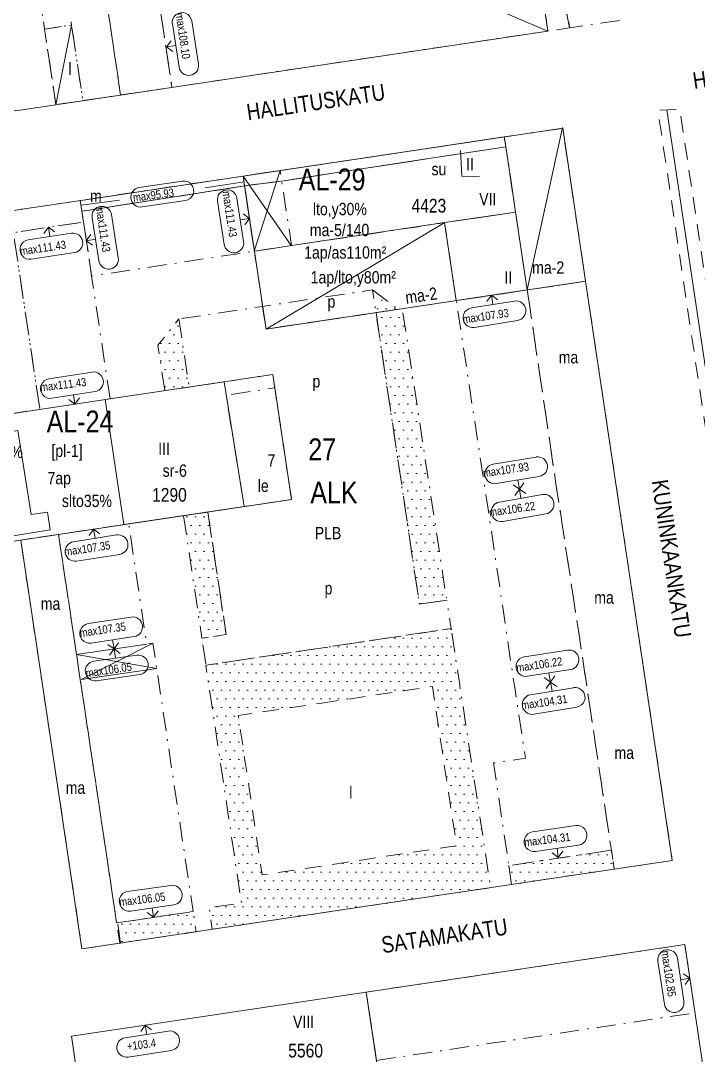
# Model space of a CAD drawing. Header units: metres. Extents: x 24485995 to 24488038, y 6819999 to 6822001.
# Drawn here: x 24486985.6 to 24487109.7, y 6820655.4 to 6820844.9 of the extents above; entities that cross this region are included whole.
import ezdxf

# ---------------------------------------------------------------- set-up
doc = ezdxf.new("R2010")
doc.units = ezdxf.units.M
for name, pattern in [('k10040', [10.3, 3.5, -1.5, 0.3, -1.5, 3.5]), ('k10050', [8, 3, -2, 3]), ('K10271', [0]), ('K10430', [0]), ('Osoitus_AK', [0])]:
    doc.linetypes.add(name, pattern=pattern)
for name, color, linetype, lineweight in [('AK_AsemakaavaTeksti_Kadun_puistonnimi', 7, 'Continuous', 0), ('AK_AsemakaavaTeksti_Korttelinumero', 7, 'Continuous', 0), ('AK_Kaavamerkinta_Kayttotarkoitusalue', 7, 'Continuous', 0), ('AK_KayttotarkoitusViiva', 7, 'Continuous', 0), ('AK_LiikennointiTeksti_Autopaikkamerkinta', 7, 'Continuous', 0), ('AK_LiikennointiTeksti_Autopaikkamerkinta_m2', 7, 'Continuous', 0), ('AK_MuuAsemakaavaTeksti_Alueenosan_kayttotarkoitus', 7, 'Continuous', 0), ('AK_MuuAsemakaavaTeksti_Erityismaarays', 7, 'Continuous', 0), ('AK_MuuAsemakaavaViiva_alueenosan_raja', 7, 'Continuous', 0), ('AK_MuuAsemakaavaViiva_Merkinnan_Kohdistusnuoli', 7, 'Continuous', 0), ('AK_MuuAsemakaavaViiva_Ohj_alueenosan_raja', 7, 'Continuous', 0), ('AK_Poistettava_merkintä', 7, 'Continuous', 0), ('AK_RakennusalaTeksti_Kerrosala_tai_luku', 7, 'Continuous', 0), ('AK_RakennusalaTeksti_Rakennusoikeus', 7, 'Continuous', 0), ('AK_RakennusalaViiva_Maanalaisen_tilan_viiva', 7, 'Continuous', 0), ('AK_RakennusalaViiva_Rakennusalan_raja__I_', 7, 'Continuous', 0), ('AK_RakentaminenTeksti_Korkeusmerkinta', 7, 'Continuous', 0), ('AK_RakentaminenTeksti_Korkeusmerkinta_ja_soikio', 7, 'Continuous', 0), ('AK_RakentaminenTeksti_Korkeusmerkinta_ja_soikio_ja_nuoli', 7, 'Continuous', 0), ('AK_RakentaminenViiva_Kulkuaukko', 7, 'Continuous', 0), ('AK_Tontti_Sitova', 7, 'Continuous', 0), ('AK_Tonttinumero', 7, 'Continuous', 0), ('AK_YmparistoAlue_Istutettava_alue', 7, 'Continuous', 0), ('AK_YmparistoViiva_Istutettava_puurivi', 7, 'Continuous', 0)]:
    doc.layers.add(name, color=color, linetype=linetype, lineweight=lineweight)
doc.styles.add('ArialNarrow', font='ARIALN.TTF')

# ---------------------------------------------------------------- blocks, each defined once
blk = doc.blocks.new('KORKE4')
at = {"layer": 'AK_RakentaminenTeksti_Korkeusmerkinta_ja_soikio_ja_nuoli', "color": 7, "linetype": 'Continuous', "lineweight": 13}
for p, q in [((4, 1.8), (-4, 1.8)), ((-4, -1.8), (4, -1.8)), ((0, -1.8), (0, -3.5)), ((0, -3.5), (-1, -2.5)), ((0, -3.5), (1, -2.5))]:
    blk.add_line(p, q, dxfattribs=at)
for centre, start, end in [((-4, 0), 90, 270), ((4, 0), 270, 90)]:
    blk.add_arc(centre, 1.8, start, end, dxfattribs=at)
blk = doc.blocks.new('AKP43')
at = {"layer": 'AK_RakentaminenTeksti_Korkeusmerkinta_ja_soikio', "color": 7, "linetype": 'Continuous', "lineweight": 13}
for p, q in [((4, 1.8), (-4, 1.8)), ((-4, -1.8), (4, -1.8))]:
    blk.add_line(p, q, dxfattribs=at)
for centre, start, end in [((-4, 0), 90, 270), ((4, 0), 270, 90)]:
    blk.add_arc(centre, 1.8, start, end, dxfattribs=at)

msp = doc.modelspace()

# ---------------------------------------------------------------- hatches: boundary and pattern name
at = {"layer": 'AK_YmparistoAlue_Istutettava_alue', "linetype": 'Continuous', "lineweight": 0}
h = msp.add_hatch(dxfattribs=at)
h.set_pattern_fill('DOTS', style=0)
h.paths.add_polyline_path([(24487054.75, 6820792.06), (24487050.69, 6820791.45), (24487050.06, 6820795.61)], flags=0)
h = msp.add_hatch(dxfattribs=at)
h.set_pattern_fill('DOTS', style=0)
h.paths.add_polyline_path([(24487054.75, 6820792.06), (24487050.69, 6820791.45), (24487055.98, 6820755.94), (24487058.65, 6820738.04), (24487058.67, 6820738.05), (24487062.74, 6820738.66), (24487063.66, 6820738.79), (24487060.92, 6820756.7), (24487055.51, 6820792.14), (24487055.51, 6820792.17)], flags=0)
h = msp.add_hatch(dxfattribs=at)
h.set_pattern_fill('DOTS', style=0)
h.paths.add_polyline_path([(24487016.45, 6820777.83), (24487015.22, 6820786.02), (24487014.58, 6820790.3), (24487010.75, 6820785.48), (24487012, 6820777.17)], flags=0)
h = msp.add_hatch(dxfattribs=at)
h.set_pattern_fill('DOTS', style=0)
h.paths.add_polyline_path([(24487019.88, 6820754.93), (24487023.24, 6820732.48), (24487018.79, 6820731.81), (24487017.48, 6820740.58), (24487015.43, 6820754.26)], flags=0)
h = msp.add_hatch(dxfattribs=at)
h.set_pattern_fill('DOTS', style=0)
h.paths.add_polyline_path([(24487071.69, 6820686.14), (24487065.46, 6820693.81), (24487061.01, 6820722.97), (24487025.46, 6820717.65), (24487019.53, 6820726.87), (24487023.98, 6820727.54), (24487039.31, 6820729.83), (24487059.5, 6820732.85), (24487064.45, 6820733.59), (24487065.96, 6820723.71), (24487070.41, 6820694.55)], flags=0)
h = msp.add_hatch(dxfattribs=at)
h.set_pattern_fill('DOTS', style=0)
h.paths.add_polyline_path([(24487071.69, 6820686.14), (24487046.42, 6820682.36), (24487026.63, 6820679.4), (24487020.7, 6820678.51), (24487020.14, 6820682.22), (24487020.11, 6820682.47), (24487026.04, 6820683.35), (24487025.37, 6820687.8), (24487019.53, 6820726.87), (24487025.46, 6820717.65), (24487029.82, 6820688.47), (24487065.46, 6820693.81)], flags=0)
h = msp.add_hatch(dxfattribs=at)
h.set_pattern_fill('DOTS', style=0)
h.paths.add_polyline_path([(24487090.28, 6820692.47), (24487093.81, 6820692.99), (24487094.33, 6820689.53), (24487075.54, 6820686.72), (24487075.02, 6820690.18), (24487080.86, 6820691.06)], flags=0)
h = msp.add_hatch(dxfattribs=at)
h.set_pattern_fill('DOTS', style=0)
h.paths.add_polyline_path([(24487003.89, 6820676), (24487017.58, 6820678.05), (24487017.73, 6820678.07), (24487017.18, 6820681.78), (24487016.82, 6820681.72), (24487003.33, 6820679.71)], flags=0)

# ---------------------------------------------------------------- linework, layer by layer
at = {"layer": 'AK_KayttotarkoitusViiva', "linetype": 'Continuous', "lineweight": 20, "flags": 128}
for points in [[(24486964.16, 6820830.06), (24486984.63, 6820828.42), (24486992.04, 6820829.53), (24487082.19, 6820843.03), (24487079.92, 6820858.17), (24487074.39, 6820895.08)], [(24487026.34, 6820816.46), (24487084.89, 6820825.22), (24487089.08, 6820797.2)], [(24486982.18, 6820772.7), (24486976.74, 6820809.03), (24486996.64, 6820812.01), (24487026.34, 6820816.46)], [(24487089.08, 6820797.2), (24487030.54, 6820788.44), (24487026.34, 6820816.46)], [(24487089.08, 6820797.2), (24487094.39, 6820761.73), (24487099.69, 6820726.34), (24487104.96, 6820691.13), (24487046.42, 6820682.36), (24486996.82, 6820674.93), (24486988.9, 6820727.79), (24486985.61, 6820749.8)], [(24486985.61, 6820749.8), (24487035.21, 6820757.23), (24487031.78, 6820780.13), (24487003.57, 6820775.91), (24486982.18, 6820772.7)], [(24486985.61, 6820749.8), (24486976.44, 6820748.43), (24486973.51, 6820767.98), (24486976.36, 6820771.83), (24486982.18, 6820772.7)], [(24487048.91, 6820667), (24487048.91, 6820667), (24487107.26, 6820675.72), (24487111.72, 6820645.82)], [(24487048.91, 6820667), (24486994.88, 6820658.92)], [(24487053.35, 6820637.26), (24487048.91, 6820667)], [(24486994.88, 6820658.92), (24486999.32, 6820629.18)]]:
    msp.add_lwpolyline(points, dxfattribs=at)
at = {"layer": 'AK_MuuAsemakaavaViiva_alueenosan_raja', "linetype": 'k10040', "lineweight": 5, "flags": 128}
for points in [[(24486959.94, 6820858.17), (24486964.16, 6820830.06), (24486964.16, 6820830.06), (24486984.63, 6820828.42), (24486992.04, 6820829.53), (24486989.97, 6820843.37), (24486987.75, 6820858.17)], [(24486987.75, 6820858.17), (24486989.97, 6820843.37), (24486994.91, 6820844.11), (24486996.99, 6820830.27), (24487003.91, 6820831.31), (24486999.88, 6820858.17)], [(24486992.81, 6820858.17), (24486994.91, 6820844.11)], [(24486999.88, 6820858.17), (24487003.91, 6820831.31), (24487013.3, 6820832.71), (24487011.08, 6820847.55), (24487009.43, 6820858.16), (24487009.42, 6820858.18)], [(24487066.88, 6820858.17), (24487067.21, 6820855.95), (24487049.9, 6820853.36), (24487011.08, 6820847.55), (24487013.3, 6820832.71), (24487082.19, 6820843.03), (24487079.92, 6820858.17)], [(24487083.96, 6820858.17), (24487086.15, 6820843.61), (24487082.19, 6820843.03), (24487079.92, 6820858.17)], [(24487093.6, 6820858.17), (24487095.57, 6820844.99), (24487086.15, 6820843.61), (24487083.96, 6820858.17)], [(24486992.04, 6820829.53), (24486989.97, 6820843.37), (24486994.91, 6820844.11), (24486996.99, 6820830.27)], [(24486992.04, 6820829.53), (24486989.97, 6820843.37), (24486994.91, 6820844.11), (24486996.99, 6820830.27), (24486992.04, 6820829.53)], [(24487003.91, 6820831.31), (24486996.99, 6820830.27)], [(24487074.19, 6820823.62), (24487084.89, 6820825.22), (24487089.08, 6820797.2), (24487078.39, 6820795.6), (24487076.25, 6820809.87), (24487074.46, 6820821.82), (24487074.19, 6820823.62)], [(24487033.12, 6820817.47), (24487074.19, 6820823.62), (24487074.46, 6820821.82)], [(24487026.34, 6820816.46), (24487027.51, 6820808.69), (24487028.4, 6820802.71), (24487031.81, 6820803.22), (24487035.23, 6820803.73), (24487034.32, 6820809.64), (24487033.41, 6820815.55), (24487033.12, 6820817.47), (24487029.73, 6820816.97), (24487026.34, 6820816.46)], [(24486996.52, 6820811.99), (24486996.64, 6820812.01), (24486997.51, 6820812.14), (24487026.34, 6820816.46)], [(24487026.61, 6820814.66), (24487026.34, 6820816.46)], [(24486997.11, 6820808.04), (24486998.59, 6820798.15), (24486999.58, 6820798.3), (24487008.48, 6820799.66), (24487008.63, 6820799.68), (24487013.08, 6820800.36), (24487028.4, 6820802.71), (24487026.61, 6820814.66), (24486997.77, 6820810.16), (24486996.82, 6820810.01), (24486997.11, 6820808.04)], [(24486996.82, 6820810.01), (24486997.77, 6820810.16), (24487026.61, 6820814.66)], [(24487028.4, 6820802.71), (24487026.61, 6820814.66)], [(24486982.18, 6820772.7), (24486979.46, 6820790.87), (24486976.74, 6820809.03), (24486996.52, 6820811.99), (24486996.82, 6820810.01), (24486997.11, 6820808.04), (24486984.26, 6820806.11), (24486989.1, 6820773.74), (24486982.18, 6820772.7)], [(24487001.96, 6820775.67), (24486998.59, 6820798.15), (24486997.11, 6820808.04), (24486984.26, 6820806.11), (24486985.14, 6820800.18), (24486989.1, 6820773.74)], [(24487028.4, 6820802.71), (24487035.23, 6820803.73), (24487063.26, 6820807.93), (24487065.4, 6820793.65), (24487055.51, 6820792.17), (24487054.75, 6820792.06), (24487050.69, 6820791.45), (24487030.54, 6820788.44), (24487028.4, 6820802.71)], [(24487078.39, 6820795.6), (24487081.03, 6820777.86), (24487083.66, 6820760.12), (24487086.36, 6820742.44), (24487089.06, 6820724.75), (24487091.44, 6820708.87), (24487093.81, 6820692.99), (24487094.33, 6820689.53), (24487104.96, 6820691.13), (24487099.69, 6820726.34), (24487094.39, 6820761.73), (24487089.08, 6820797.2), (24487078.39, 6820795.6)], [(24487029.92, 6820792.59), (24487030.54, 6820788.44), (24487050.69, 6820791.45), (24487050.06, 6820795.61), (24487039.99, 6820794.1), (24487029.92, 6820792.59)], [(24487050.06, 6820795.61), (24487054.75, 6820792.06)], [(24487090.28, 6820692.47), (24487093.81, 6820692.99), (24487089.06, 6820724.75), (24487083.66, 6820760.12), (24487078.39, 6820795.6), (24487065.4, 6820793.65), (24487070.81, 6820758.21), (24487076.1, 6820722.81), (24487078.05, 6820709.85), (24487074.69, 6820709.34), (24487072.21, 6820708.97), (24487075.02, 6820690.18), (24487080.86, 6820691.06), (24487090.28, 6820692.47)], [(24487078.39, 6820795.6), (24487065.4, 6820793.65)], [(24487014.58, 6820790.3), (24487016.45, 6820777.83), (24487022.85, 6820778.79), (24487031.78, 6820780.13), (24487035.21, 6820757.23), (24487026.5, 6820755.92), (24487019.88, 6820754.93), (24487023.24, 6820732.48), (24487018.79, 6820731.81), (24487019.53, 6820726.87), (24487039.31, 6820729.83), (24487059.5, 6820732.85), (24487064.45, 6820733.59), (24487063.65, 6820738.79), (24487058.65, 6820738.04), (24487055.98, 6820755.95), (24487050.69, 6820791.45), (24487040.61, 6820789.95), (24487030.54, 6820788.44), (24487029.92, 6820792.59), (24487014.58, 6820790.3)], [(24487050.69, 6820791.45), (24487053.33, 6820773.7), (24487057.31, 6820747), (24487058.65, 6820738.04), (24487063.65, 6820738.79), (24487060.92, 6820756.7), (24487058.22, 6820774.42), (24487055.51, 6820792.17), (24487055.13, 6820792.12), (24487050.69, 6820791.45)], [(24487012, 6820777.17), (24487010.75, 6820785.48), (24487014.58, 6820790.3)], [(24487016.45, 6820777.83), (24487012, 6820777.17)], [(24487026.53, 6820755.93), (24487035.21, 6820757.23), (24487032.15, 6820777.66), (24487023.25, 6820776.33), (24487026.53, 6820755.93)], [(24487015.43, 6820754.26), (24487017.48, 6820740.58), (24487018.79, 6820731.81), (24487023.24, 6820732.48), (24487021.56, 6820743.71), (24487019.88, 6820754.93), (24487015.43, 6820754.26)], [(24487019.88, 6820754.93), (24487015.43, 6820754.26)], [(24487003.17, 6820679.68), (24487017.18, 6820681.77), (24487009.82, 6820730.92), (24487008.68, 6820730.75), (24487005.39, 6820752.76), (24486992.53, 6820750.84), (24487003.17, 6820679.68)], [(24486985.61, 6820749.8), (24486988.9, 6820727.79), (24486992.86, 6820701.36), (24486996.82, 6820674.93), (24487003.74, 6820675.97), (24487003.45, 6820677.91), (24487003.17, 6820679.68), (24487002.38, 6820685.07), (24486999.78, 6820702.4), (24486995.83, 6820728.82), (24486994.18, 6820739.83), (24486992.53, 6820750.84), (24486989.07, 6820750.32), (24486985.61, 6820749.8)], [(24486992.53, 6820750.84), (24486985.61, 6820749.8)], [(24487020.7, 6820678.51), (24487046.42, 6820682.36), (24487071.69, 6820686.14), (24487065.96, 6820723.71), (24487064.45, 6820733.59), (24487019.53, 6820726.87), (24487026.04, 6820683.35), (24487020.11, 6820682.47), (24487020.7, 6820678.51)], [(24486996.52, 6820724.26), (24486996.52, 6820724.26)], [(24487075.02, 6820690.18), (24487075.54, 6820686.72), (24487084.94, 6820688.13), (24487094.33, 6820689.53), (24487093.81, 6820692.99), (24487085.57, 6820691.76), (24487075.02, 6820690.18)], [(24487003.89, 6820675.99), (24487003.33, 6820679.7), (24487010.07, 6820680.71), (24487017.18, 6820681.77), (24487017.73, 6820678.07), (24487010.68, 6820677), (24487003.89, 6820675.99)], [(24487050.78, 6820654.49), (24487091.32, 6820660.55), (24487109.12, 6820663.21), (24487109.1, 6820663.35), (24487107.26, 6820675.72), (24487048.91, 6820667), (24487050.78, 6820654.49), (24487048.91, 6820667)]]:
    msp.add_lwpolyline(points, dxfattribs=at)
at = {"layer": 'AK_MuuAsemakaavaViiva_Merkinnan_Kohdistusnuoli', "linetype": 'Osoitus_AK', "lineweight": 5, "flags": 128}
for points in [[(24487069.64, 6820816.3), (24487066.42, 6820816.43), (24487066.16, 6820821.16)], [(24487019.37, 6820814.33), (24487026.51, 6820815.4)], [(24487003.72, 6820812.02), (24486996.65, 6820811.13)]]:
    msp.add_lwpolyline(points, dxfattribs=at)
at = {"layer": 'AK_MuuAsemakaavaViiva_Ohj_alueenosan_raja', "linetype": 'k10050', "lineweight": 5, "flags": 128}
for points in [[(24487121.53, 6820700.26), (24487121.42, 6820700.98), (24487110.71, 6820772.55), (24487104.56, 6820813.69), (24487104.52, 6820813.9), (24487102.34, 6820828.5), (24487106.35, 6820828.72), (24487108.47, 6820814.57), (24487108.5, 6820814.37), (24487114.67, 6820773.15), (24487125.31, 6820702.07), (24487125.49, 6820700.85), (24487121.53, 6820700.26)], [(24487040.79, 6820719.94), (24487061.01, 6820722.97), (24487065.46, 6820693.81), (24487045.16, 6820690.77), (24487029.82, 6820688.47), (24487025.46, 6820717.65), (24487040.79, 6820719.94)]]:
    msp.add_lwpolyline(points, dxfattribs=at)
at = {"layer": 'AK_Poistettava_merkintä', "linetype": 'k10040', "lineweight": 0, "flags": 128}
msp.add_lwpolyline([(24487003.89, 6820675.99), (24487003.74, 6820675.97)], dxfattribs=at)
at = {"layer": 'AK_RakennusalaViiva_Maanalaisen_tilan_viiva', "linetype": 'Continuous', "lineweight": 5, "flags": 128}
for points in [[(24487083.34, 6820858.17), (24487086.15, 6820843.61)], [(24487073.7, 6820846.58), (24487082.19, 6820843.03)], [(24487078.39, 6820795.61), (24487084.86, 6820825.37)], [(24487030.54, 6820788.44), (24487063.29, 6820807.93)]]:
    msp.add_lwpolyline(points, dxfattribs=at)
at = {"layer": 'AK_RakennusalaViiva_Rakennusalan_raja__I_', "linetype": 'K10271', "lineweight": 9, "flags": 128}
for points in [[(24487026.34, 6820816.46), (24487026.61, 6820814.66), (24487030.01, 6820815.11), (24487033.41, 6820815.55), (24487037.86, 6820816.23), (24487042.8, 6820816.98), (24487048.49, 6820817.85), (24487056.64, 6820819.1), (24487060.35, 6820819.66), (24487063.56, 6820820.15), (24487064.7, 6820820.33), (24487067.27, 6820820.72), (24487070.48, 6820821.21), (24487074.46, 6820821.82), (24487074.33, 6820822.72), (24487074.19, 6820823.62), (24487054.76, 6820820.71), (24487033.12, 6820817.47), (24487029.73, 6820816.97), (24487026.34, 6820816.46)], [(24487026.61, 6820814.66), (24487027.09, 6820811.45), (24487027.76, 6820807), (24487028.4, 6820802.71), (24487031.81, 6820803.22), (24487035.23, 6820803.73), (24487063.26, 6820807.93), (24487069.76, 6820808.9), (24487076.25, 6820809.87), (24487075.36, 6820815.85), (24487074.46, 6820821.82), (24487060.35, 6820819.66), (24487045.65, 6820817.42), (24487040.33, 6820816.6), (24487035.64, 6820815.89), (24487033.41, 6820815.55), (24487031.71, 6820815.33), (24487030.01, 6820815.11), (24487028.31, 6820814.89), (24487026.61, 6820814.66)], [(24486996.82, 6820810.01), (24486997.77, 6820810.16), (24487026.61, 6820814.66), (24487026.34, 6820816.46), (24486997.51, 6820812.14), (24486996.64, 6820812.01), (24486996.52, 6820811.99), (24486996.82, 6820810.01)], [(24487076.25, 6820809.87), (24487063.26, 6820807.93), (24487065.4, 6820793.65), (24487078.39, 6820795.6), (24487076.25, 6820809.87)], [(24487001.09, 6820775.54), (24487004.51, 6820752.63), (24487026.53, 6820755.93), (24487022.85, 6820778.79), (24487001.09, 6820775.54)], [(24486976.3, 6820749.31), (24486990.97, 6820751.69), (24486990.48, 6820754.92), (24486987.54, 6820754.46), (24486985.08, 6820769.84), (24486973.51, 6820767.98), (24486976.3, 6820749.31)], [(24487050.84, 6820654.04), (24487048.91, 6820667), (24486994.88, 6820658.92), (24486996.81, 6820645.97), (24487050.84, 6820654.04)]]:
    msp.add_lwpolyline(points, dxfattribs=at)
at = {"layer": 'AK_RakentaminenTeksti_Korkeusmerkinta_ja_soikio_ja_nuoli', "linetype": 'Continuous', "lineweight": 5, "flags": 128}
for points in [[(24487013.38, 6820844.33), (24487014.61, 6820836.43)], [(24487018.17, 6820836.98), (24487016.93, 6820844.89)], [(24487012.32, 6820840.11), (24487013.15, 6820841.26)], [(24487014, 6820840.38), (24487012.32, 6820840.11)], [(24487012.32, 6820840.11), (24487013.46, 6820839.28)], [(24487021.65, 6820811.84), (24487022.88, 6820803.94)], [(24487026.44, 6820804.49), (24487025.21, 6820812.4)], [(24486998.69, 6820808.84), (24486999.92, 6820800.94)], [(24487003.48, 6820801.49), (24487002.24, 6820809.4)], [(24487025.82, 6820808.44), (24487027.5, 6820808.7)], [(24487027.5, 6820808.7), (24487026.36, 6820809.54)], [(24487027.5, 6820808.7), (24487026.67, 6820807.56)], [(24486994.9, 6820806), (24486986.99, 6820804.79)], [(24486990.68, 6820807.08), (24486989.85, 6820805.94)], [(24486990.68, 6820807.08), (24486991.82, 6820806.24)], [(24486990.94, 6820805.4), (24486990.68, 6820807.08)], [(24486997.62, 6820804.63), (24486998.46, 6820805.77)], [(24486999.3, 6820804.89), (24486997.62, 6820804.63)], [(24486997.62, 6820804.63), (24486998.77, 6820803.79)], [(24486987.53, 6820801.23), (24486995.44, 6820802.44)], [(24487071.83, 6820794.62), (24487071.01, 6820793.47)], [(24487071.83, 6820794.62), (24487072.98, 6820793.79)], [(24487072.11, 6820792.94), (24487071.83, 6820794.62)], [(24487076.05, 6820793.58), (24487068.16, 6820792.3)], [(24487068.73, 6820788.75), (24487076.63, 6820790.03)], [(24486998.66, 6820780.56), (24486990.75, 6820779.32)], [(24486991.31, 6820775.76), (24486999.22, 6820777.01)], [(24486995.27, 6820776.38), (24486995.53, 6820774.7)], [(24486995.53, 6820774.7), (24486996.36, 6820775.85)], [(24486995.53, 6820774.7), (24486994.39, 6820775.54)], [(24487080.02, 6820765.01), (24487072.13, 6820763.69)], [(24487072.72, 6820760.14), (24487080.61, 6820761.46)], [(24487076.67, 6820760.8), (24487076.95, 6820759.12)], [(24487076.95, 6820759.12), (24487075.8, 6820759.94)], [(24487076.95, 6820759.12), (24487076.14, 6820757.96)], [(24487076.95, 6820759.12), (24487077.77, 6820760.27)], [(24487076.95, 6820759.12), (24487078.11, 6820758.31)], [(24487077.24, 6820757.45), (24487076.95, 6820759.12)], [(24487081.18, 6820758.14), (24487073.3, 6820756.76)], [(24487073.92, 6820753.21), (24487081.8, 6820754.59)], [(24486998.96, 6820751.8), (24486998.13, 6820750.66)], [(24486998.96, 6820751.8), (24487000.1, 6820750.96)], [(24486999.22, 6820750.12), (24486998.96, 6820751.8)], [(24487003.17, 6820750.74), (24486995.27, 6820749.5)], [(24486995.83, 6820745.94), (24487003.73, 6820747.18)], [(24487005.86, 6820735.69), (24486997.95, 6820734.49)], [(24486998.49, 6820730.93), (24487006.4, 6820732.13)], [(24487002.7, 6820729.85), (24487001.56, 6820730.69)], [(24487002.44, 6820731.53), (24487002.7, 6820729.85)], [(24487002.7, 6820729.85), (24487003.54, 6820730.99)], [(24487006.9, 6820728.72), (24486998.97, 6820727.6)], [(24487002.7, 6820729.85), (24487001.85, 6820728.72)], [(24487002.7, 6820729.85), (24487003.83, 6820729)], [(24487002.94, 6820728.16), (24487002.7, 6820729.85)], [(24487085.77, 6820729.64), (24487077.87, 6820728.41)], [(24486999.48, 6820724.04), (24487007.4, 6820725.16)], [(24487078.42, 6820724.85), (24487086.33, 6820726.08)], [(24487082.63, 6820723.79), (24487081.49, 6820724.62)], [(24487082.37, 6820725.47), (24487082.63, 6820723.79)], [(24487082.63, 6820723.79), (24487083.47, 6820724.93)], [(24487086.89, 6820722.76), (24487079, 6820721.45)], [(24487082.67, 6820723.79), (24487081.85, 6820722.64)], [(24487082.67, 6820723.79), (24487083.82, 6820722.96)], [(24487082.95, 6820722.11), (24487082.67, 6820723.79)], [(24487079.59, 6820717.9), (24487087.48, 6820719.21)], [(24487087.28, 6820697.5), (24487079.37, 6820696.34)], [(24487079.89, 6820692.78), (24487087.8, 6820693.94)], [(24487084.09, 6820691.68), (24487082.96, 6820692.52)], [(24487083.85, 6820693.36), (24487084.09, 6820691.68)], [(24487084.09, 6820691.68), (24487084.94, 6820692.81)], [(24487013.11, 6820686.55), (24487005.19, 6820685.41)], [(24487005.71, 6820681.85), (24487013.63, 6820682.99)], [(24487009.91, 6820680.74), (24487008.78, 6820681.58)], [(24487009.67, 6820682.42), (24487009.91, 6820680.74)], [(24487009.91, 6820680.74), (24487010.76, 6820681.87)], [(24487102.34, 6820672.7), (24487103.53, 6820664.79)], [(24487107.09, 6820665.33), (24487105.9, 6820673.24)], [(24487106.5, 6820669.28), (24487108.18, 6820669.54)], [(24487108.18, 6820669.54), (24487107.04, 6820670.38)], [(24487108.18, 6820669.54), (24487107.34, 6820668.4)]]:
    msp.add_lwpolyline(points, dxfattribs=at)
at = {"layer": 'AK_RakentaminenTeksti_Korkeusmerkinta_ja_soikio_ja_nuoli', "linetype": 'Continuous', "lineweight": 5}
for centre, start, end in [((24487015.15, 6820844.61), 8.9058, 188.9058), ((24487016.39, 6820836.7), 188.9058, 8.9058), ((24487023.43, 6820812.12), 8.8023, 188.8023), ((24487000.46, 6820809.12), 8.8783, 188.8783), ((24486995.17, 6820804.22), 278.6969, 98.6969), ((24486987.26, 6820803.01), 98.6969, 278.6969), ((24487024.66, 6820804.21), 188.8023, 8.8023), ((24487001.7, 6820801.22), 188.8783, 8.8783), ((24487076.34, 6820791.8), 279.194, 99.194), ((24487068.44, 6820790.52), 99.194, 279.194), ((24486998.94, 6820778.78), 278.9572, 98.9572), ((24486991.03, 6820777.54), 98.9572, 278.9572), ((24487080.31, 6820763.24), 279.5227, 99.5227), ((24487072.43, 6820761.91), 99.5227, 279.5227), ((24487073.61, 6820754.99), 99.9052, 279.9052), ((24487081.49, 6820756.36), 279.9052, 99.9052), ((24486995.55, 6820747.72), 98.878, 278.878), ((24487003.45, 6820748.96), 278.878, 98.878), ((24487007.15, 6820726.94), 278.06, 98.06), ((24486999.23, 6820725.82), 98.06, 278.06), ((24487013.37, 6820684.77), 278.2284, 98.2284), ((24487005.45, 6820683.63), 98.2284, 278.2284), ((24487104.12, 6820672.97), 8.5762, 188.5762), ((24487105.31, 6820665.06), 188.5762, 8.5762)]:
    msp.add_arc(centre, 1.8, start, end, dxfattribs=at)
for centre, major_axis, start_param, end_param in [((24487006.13, 6820733.91), (-0.27, 1.78), 3.141593, 6.283185), ((24486998.22, 6820732.71), (-0.27, 1.78), 0, 3.141593), ((24487078.14, 6820726.63), (-0.28, 1.78), 0, 3.141593), ((24487086.05, 6820727.86), (-0.28, 1.78), 3.141593, 6.283185), ((24487087.19, 6820720.99), (0.29, -1.78), 0, 3.141593), ((24487079.3, 6820719.68), (0.29, -1.78), 3.141593, 6.283185), ((24487079.63, 6820694.56), (1.78, 0.26), 1.570796, 4.712389), ((24487087.54, 6820695.72), (1.78, 0.26), 4.712389, 7.853982)]:
    msp.add_ellipse(centre, major_axis=major_axis, ratio=1, start_param=start_param, end_param=end_param, dxfattribs=at)
at = {"layer": 'AK_RakentaminenViiva_Kulkuaukko', "linetype": 'Continuous', "lineweight": 5, "flags": 128}
for points in [[(24486994.91, 6820844.11), (24486992.04, 6820829.53)], [(24487028.37, 6820802.7), (24487033.12, 6820817.46)], [(24487035.15, 6820803.72), (24487026.34, 6820816.46)], [(24486995.83, 6820728.82), (24487008.68, 6820730.75)], [(24486996.66, 6820724.29), (24487009.89, 6820730.93)], [(24486995.83, 6820728.82), (24487010.51, 6820726.28)], [(24487010.51, 6820726.28), (24486996.66, 6820724.29)]]:
    msp.add_lwpolyline(points, dxfattribs=at)
at = {"layer": 'AK_Tontti_Sitova', "linetype": 'Continuous', "lineweight": 9, "flags": 128}
msp.add_lwpolyline([(24486973.51, 6820767.98), (24486976.36, 6820771.83), (24486982.18, 6820772.7), (24487003.57, 6820775.91), (24487031.78, 6820780.13), (24487035.21, 6820757.23), (24486985.61, 6820749.8), (24486976.44, 6820748.43), (24486973.51, 6820767.98)], dxfattribs=at)
at = {"layer": 'AK_YmparistoViiva_Istutettava_puurivi', "linetype": 'K10430', "lineweight": 5, "flags": 128}
msp.add_lwpolyline([(24487103.95, 6820828.58), (24487123.12, 6820700.49)], dxfattribs=at)

# ---------------------------------------------------------------- block references
at = {"layer": 'AK_RakentaminenTeksti_Korkeusmerkinta_ja_soikio', "color": 7, "lineweight": 5, "rotation": 8.42696902148619}
msp.add_blockref('AKP43', (24487011.54, 6820813.18), dxfattribs=at)
at = {"layer": 'AK_RakentaminenTeksti_Korkeusmerkinta_ja_soikio_ja_nuoli', "color": 7, "lineweight": 5, "rotation": 188.7779668981676}
msp.add_blockref('KORKE4', (24487008.95, 6820657.49), dxfattribs=at)

# ---------------------------------------------------------------- texts
at = {"layer": 'AK_AsemakaavaTeksti_Kadun_puistonnimi', "linetype": 'Continuous', "lineweight": 5, "style": 'ArialNarrow'}
for s, rotation, p in [('HALLITUSKATU', 8.5142, (24487108.97, 6820832.42)), ('HALLITUSKATU', 8.5142, (24487027.24, 6820826.65)), ('KUNINKAANKATU', 278.5139, (24487101.17, 6820760.62)), ('SATAMAKATU', 8.5142, (24487051.94, 6820674.12))]:
    msp.add_text(s, height=3, rotation=rotation, dxfattribs=at).set_placement(p)
at = {"layer": 'AK_AsemakaavaTeksti_Korttelinumero', "linetype": 'Continuous', "lineweight": 5, "style": 'ArialNarrow'}
msp.add_text('27', height=4, dxfattribs=at).set_placement((24487038.28, 6820764.41))
at = {"layer": 'AK_Kaavamerkinta_Kayttotarkoitusalue', "linetype": 'Continuous', "lineweight": 0, "style": 'ArialNarrow'}
for s, p in [('AL-29', (24487036.54, 6820813.84)), ('AL-24', (24486990.36, 6820769.51)), ('ALK', (24487038.66, 6820756.51))]:
    msp.add_text(s, height=4, dxfattribs=at).set_placement(p)
at = {"layer": 'AK_LiikennointiTeksti_Autopaikkamerkinta', "linetype": 'Continuous', "lineweight": 0, "style": 'ArialNarrow'}
msp.add_text('7ap', height=2.25, dxfattribs=at).set_placement((24486990.51, 6820760.01))
at = {"layer": 'AK_LiikennointiTeksti_Autopaikkamerkinta_m2', "linetype": 'Continuous', "lineweight": 0, "style": 'ArialNarrow'}
for s, p in [('1ap/as110m²', (24487037.53, 6820801.35)), ('1ap/lto,y80m²', (24487038.72, 6820796.8))]:
    msp.add_text(s, height=2.25, dxfattribs=at).set_placement(p)
at = {"layer": 'AK_MuuAsemakaavaTeksti_Alueenosan_kayttotarkoitus', "linetype": 'Continuous', "lineweight": 0, "style": 'ArialNarrow'}
for s, p in [('l', (24486994.33, 6820835)), ('m', (24486998.29, 6820811.69)), ('ma-5/140', (24487038.57, 6820805.46)), ('ma-2', (24487079.3, 6820798.59)), ('p', (24487041.81, 6820792.36)), ('ma', (24487084.16, 6820782.15)), ('p', (24487039.05, 6820777.75)), ('p', (24487041.27, 6820739.85)), ('ma', (24487090.68, 6820738.16)), ('ma', (24486989.27, 6820737.02)), ('ma', (24487094.38, 6820709.72)), ('ma', (24486993.84, 6820703.32)), ('l', (24487045.79, 6820702.46))]:
    msp.add_text(s, height=2.25, dxfattribs=at).set_placement(p)
msp.add_text('ma-2', height=2.25, rotation=8.1943, dxfattribs=at).set_placement((24487056.23, 6820793.07))
at = {"layer": 'AK_MuuAsemakaavaTeksti_Erityismaarays', "linetype": 'Continuous', "lineweight": 0, "style": 'ArialNarrow'}
for s, p in [('su', (24487060.86, 6820816.61)), ('[pl-1]', (24486991.22, 6820765.02)), ('sr-6', (24487011.6, 6820761.39)), ('le', (24487029.03, 6820758.62)), ('PLB', (24487039.46, 6820749.95))]:
    msp.add_text(s, height=2.25, dxfattribs=at).set_placement(p)
at = {"layer": 'AK_RakennusalaTeksti_Kerrosala_tai_luku', "linetype": 'Continuous', "lineweight": 0, "style": 'ArialNarrow'}
for s, p in [('II', (24487067.2, 6820817.52)), ('lto,y30%', (24487039.13, 6820809.3)), ('VII', (24487069.6, 6820811.13)), ('II', (24487074.23, 6820796.75)), ('y50%', (24486979.55, 6820764.82)), ('III', (24487010.79, 6820765.38)), ('slto35%', (24486993.15, 6820755.85)), ('VIII', (24487035.48, 6820660.44))]:
    msp.add_text(s, height=2.25, dxfattribs=at).set_placement(p)
at = {"layer": 'AK_RakennusalaTeksti_Rakennusoikeus', "linetype": 'Continuous', "lineweight": 0, "style": 'ArialNarrow'}
for s, p in [('4423', (24487057.19, 6820809.79)), ('1290', (24487009.66, 6820756.83)), ('5560', (24487034.61, 6820655.04))]:
    msp.add_text(s, height=2.5, dxfattribs=at).set_placement(p)
at = {"layer": 'AK_RakentaminenTeksti_Korkeusmerkinta', "linetype": 'Continuous', "lineweight": 0, "style": 'ArialNarrow'}
for s, rotation, p in [('max108.10', 278.5197, (24487013.95, 6820846.24)), ('max95.93', 7.469, (24487006.27, 6820811.75)), ('max111.43', 278.5197, (24487022.54, 6820813.61)), ('max111.43', 278.5082, (24486999.32, 6820810.87)), ('max111.43', 8.5084, (24486985.57, 6820801.94)), ('max107.93', 8.5142, (24487066.68, 6820789.45)), ('max111.43', 6.9287, (24486989.25, 6820777.01)), ('max107.93', 8.5084, (24487070.39, 6820761.31)), ('max106.22', 8.5084, (24487071.53, 6820754.1)), ('max107.35', 8.5142, (24486993.7, 6820746.88)), ('max107.35', 8.5142, (24486996.53, 6820732.01)), ('max106.22', 8.5084, (24487076.51, 6820725.63)), ('max106.05', 8.5142, (24486997.63, 6820724.65)), ('max104.31', 8.5084, (24487077.43, 6820718.74)), ('max104.31', 7.0905, (24487077.94, 6820693.68)), ('max106.05', 7.1749, (24487003.74, 6820682.73)), ('max102.85', 278.5025, (24487102.93, 6820674.49)), ('+103.4', 7.4552, (24487005.19, 6820656.31))]:
    msp.add_text(s, height=1.5, rotation=rotation, dxfattribs=at).set_placement(p)
at = {"layer": 'AK_Tonttinumero', "linetype": 'Continuous', "lineweight": 0, "style": 'ArialNarrow'}
msp.add_text('7', height=2.25, dxfattribs=at).set_placement((24487030.81, 6820763.24))

doc.saveas('drawing.dxf')
